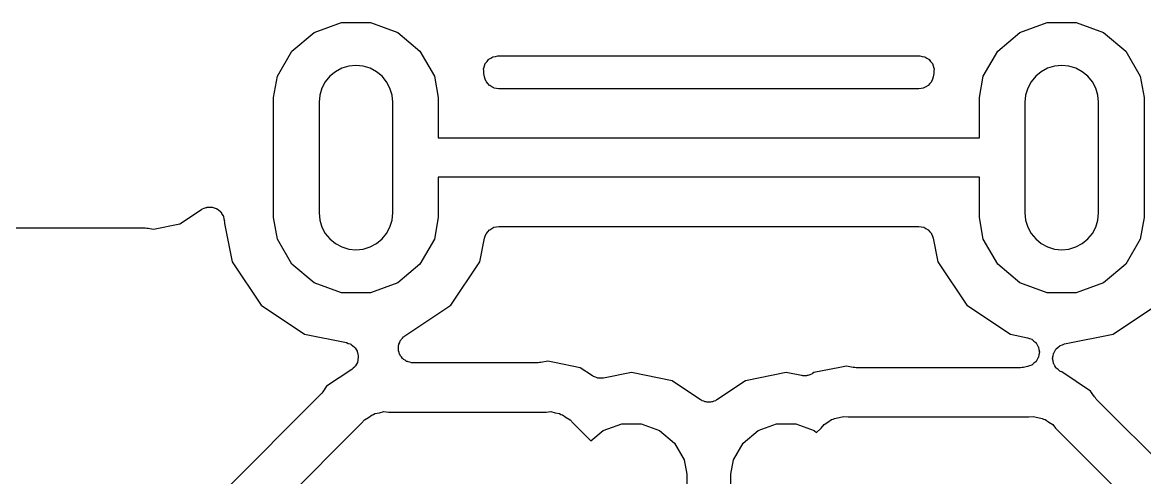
# Model space of a CAD drawing. Extents: x 24 to 196, y -189 to -31.
# Drawn here: x 130.55 to 142.15, y -35.54 to -30.83 of the extents above; entities that cross this region are included whole.
import ezdxf

# ---------------------------------------------------------------- set-up
doc = ezdxf.new("R2010")
doc.units = 0
doc.header["$MEASUREMENT"] = 0
doc.layers.add('BLACK', color=7, linetype='CONTINUOUS')

msp = doc.modelspace()

# ---------------------------------------------------------------- linework, layer by layer
at = {"layer": 'BLACK', "linetype": 'CONTINUOUS'}
for p, q in [((133.563, -30.9357), (133.845, -30.8331)), ((133.845, -30.8331), (134.145, -30.8331)), ((134.145, -30.8331), (134.427, -30.9357)), ((140.858, -30.9357), (141.14, -30.8331)), ((141.14, -30.8331), (141.44, -30.8331)), ((141.44, -30.8331), (141.722, -30.9357)), ((133.333, -31.1286), (133.563, -30.9357)), ((134.427, -30.9357), (134.657, -31.1286)), ((140.628, -31.1286), (140.858, -30.9357)), ((141.722, -30.9357), (141.952, -31.1286)), ((133.183, -31.3884), (133.333, -31.1286)), ((134.657, -31.1286), (134.807, -31.3884)), ((135.389, -31.2017), (135.411, -31.1889)), ((135.411, -31.1889), (135.412, -31.1885)), ((135.412, -31.1885), (135.414, -31.1877)), ((135.414, -31.1877), (135.438, -31.1834)), ((135.438, -31.1834), (135.463, -31.1785)), ((135.463, -31.1785), (135.464, -31.1788)), ((135.464, -31.1788), (135.466, -31.1785)), ((135.466, -31.1785), (139.819, -31.1785)), ((139.819, -31.1785), (139.821, -31.1788)), ((139.821, -31.1788), (139.823, -31.1785)), ((139.823, -31.1785), (139.847, -31.1834)), ((139.847, -31.1834), (139.871, -31.1877)), ((139.871, -31.1877), (139.873, -31.1885)), ((139.873, -31.1885), (139.875, -31.1889)), ((139.875, -31.1889), (139.896, -31.2017)), ((140.478, -31.3884), (140.628, -31.1286)), ((141.952, -31.1286), (142.102, -31.3884)), ((133.849, -31.3066), (133.783, -31.3418)), ((133.921, -31.2849), (133.849, -31.3066)), ((133.995, -31.2776), (133.921, -31.2849)), ((134.069, -31.2849), (133.995, -31.2776)), ((134.141, -31.3066), (134.069, -31.2849)), ((134.207, -31.3418), (134.141, -31.3066)), ((135.315, -31.3077), (135.316, -31.3061)), ((135.316, -31.3325), (135.315, -31.3077)), ((135.316, -31.3044), (135.324, -31.2811)), ((135.316, -31.3061), (135.316, -31.3044)), ((135.324, -31.2811), (135.332, -31.2576)), ((135.332, -31.2576), (135.333, -31.2563)), ((135.333, -31.2563), (135.334, -31.2547)), ((135.334, -31.2547), (135.35, -31.2357)), ((135.35, -31.2357), (135.365, -31.2163)), ((135.365, -31.2163), (135.367, -31.2154)), ((135.367, -31.2154), (135.368, -31.2142)), ((135.368, -31.2142), (135.389, -31.2017)), ((139.896, -31.2017), (139.917, -31.2142)), ((139.917, -31.2142), (139.918, -31.2154)), ((139.918, -31.2154), (139.92, -31.2163)), ((139.92, -31.2163), (139.935, -31.2357)), ((139.935, -31.2357), (139.951, -31.2547)), ((139.951, -31.2547), (139.952, -31.2563)), ((139.952, -31.2563), (139.953, -31.2576)), ((139.953, -31.2576), (139.961, -31.2811)), ((139.961, -31.2811), (139.969, -31.3044)), ((139.969, -31.3044), (139.969, -31.3061)), ((139.969, -31.3061), (139.97, -31.3077)), ((139.97, -31.3077), (139.969, -31.3325)), ((141.144, -31.3066), (141.078, -31.3418)), ((141.216, -31.2849), (141.144, -31.3066)), ((141.29, -31.2776), (141.216, -31.2849)), ((141.364, -31.2849), (141.29, -31.2776)), ((141.436, -31.3066), (141.364, -31.2849)), ((141.502, -31.3418), (141.436, -31.3066)), ((133.144, -31.6095), (133.183, -31.3884)), ((133.726, -31.3892), (133.678, -31.4469)), ((133.783, -31.3418), (133.726, -31.3892)), ((134.265, -31.3892), (134.207, -31.3418)), ((134.312, -31.4469), (134.265, -31.3892)), ((134.807, -31.3884), (134.846, -31.6095)), ((135.316, -31.3574), (135.316, -31.3325)), ((135.316, -31.3589), (135.316, -31.3574)), ((135.316, -31.3606), (135.316, -31.3589)), ((135.323, -31.3962), (135.316, -31.3606)), ((135.332, -31.4193), (135.323, -31.3962)), ((135.341, -31.4427), (135.332, -31.4193)), ((139.953, -31.4193), (139.944, -31.4427)), ((139.962, -31.3962), (139.953, -31.4193)), ((139.969, -31.3606), (139.962, -31.3962)), ((139.969, -31.3325), (139.969, -31.3574)), ((139.969, -31.3574), (139.969, -31.3589)), ((139.969, -31.3589), (139.969, -31.3606)), ((140.439, -31.6095), (140.478, -31.3884)), ((141.021, -31.3892), (140.973, -31.4469)), ((141.078, -31.3418), (141.021, -31.3892)), ((141.559, -31.3892), (141.502, -31.3418)), ((141.607, -31.4469), (141.559, -31.3892)), ((142.102, -31.3884), (142.141, -31.6095)), ((133.643, -31.5128), (133.621, -31.5842)), ((133.678, -31.4469), (133.643, -31.5128)), ((134.347, -31.5128), (134.312, -31.4469)), ((134.369, -31.5842), (134.347, -31.5128)), ((135.342, -31.4439), (135.341, -31.4427)), ((135.343, -31.4455), (135.342, -31.4439)), ((135.359, -31.4642), (135.343, -31.4455)), ((135.375, -31.4832), (135.359, -31.4642)), ((135.376, -31.484), (135.375, -31.4832)), ((135.378, -31.4853), (135.376, -31.484)), ((135.399, -31.4973), (135.378, -31.4853)), ((135.421, -31.5097), (135.399, -31.4973)), ((135.422, -31.51), (135.421, -31.5097)), ((135.424, -31.5108), (135.422, -31.51)), ((135.448, -31.5146), (135.424, -31.5108)), ((135.473, -31.5189), (135.448, -31.5146)), ((139.812, -31.5189), (135.473, -31.5189)), ((139.837, -31.5145), (139.812, -31.5189)), ((139.861, -31.5108), (139.837, -31.5145)), ((139.863, -31.51), (139.861, -31.5108)), ((139.864, -31.5097), (139.863, -31.51)), ((139.886, -31.4973), (139.864, -31.5097)), ((139.908, -31.4853), (139.886, -31.4973)), ((139.909, -31.484), (139.908, -31.4853)), ((139.91, -31.4832), (139.909, -31.484)), ((139.926, -31.4642), (139.91, -31.4832)), ((139.943, -31.4455), (139.926, -31.4642)), ((139.944, -31.4427), (139.943, -31.4439)), ((139.943, -31.4439), (139.943, -31.4455)), ((140.938, -31.5128), (140.916, -31.5842)), ((140.973, -31.4469), (140.938, -31.5128)), ((141.642, -31.5128), (141.607, -31.4469)), ((141.664, -31.5842), (141.642, -31.5128)), ((133.144, -32.8506), (133.144, -31.6095)), ((133.621, -31.5842), (133.614, -31.6586)), ((133.614, -31.6586), (133.614, -32.8016)), ((134.376, -31.6586), (134.369, -31.5842)), ((134.376, -32.8016), (134.376, -31.6586)), ((134.846, -31.6095), (134.846, -32.0269)), ((140.439, -32.0269), (140.439, -31.6095)), ((140.916, -31.5842), (140.909, -31.6586)), ((140.909, -31.6586), (140.909, -32.8016)), ((141.671, -31.6586), (141.664, -31.5842)), ((141.671, -32.8016), (141.671, -31.6586)), ((142.141, -31.6095), (142.141, -32.8506)), ((134.846, -32.0269), (140.439, -32.0269)), ((140.439, -32.4333), (134.846, -32.4333)), ((134.846, -32.4333), (134.846, -32.8506)), ((140.439, -32.8506), (140.439, -32.4333)), ((132.175, -32.916), (132.399, -32.766)), ((132.399, -32.766), (132.404, -32.764)), ((132.404, -32.764), (132.408, -32.7607)), ((132.408, -32.7607), (132.428, -32.7534)), ((132.428, -32.7534), (132.448, -32.7447)), ((132.448, -32.7447), (132.453, -32.7444)), ((132.453, -32.7444), (132.457, -32.7426)), ((132.457, -32.7426), (132.479, -32.7426)), ((132.479, -32.7426), (132.5, -32.7412)), ((132.5, -32.7412), (132.505, -32.7426)), ((132.505, -32.7426), (132.51, -32.7426)), ((132.51, -32.7426), (132.531, -32.75)), ((132.531, -32.75), (132.551, -32.756)), ((132.551, -32.756), (132.555, -32.759)), ((132.555, -32.759), (132.56, -32.7607)), ((132.56, -32.7607), (132.577, -32.7746)), ((132.577, -32.7746), (132.594, -32.7873)), ((132.594, -32.7873), (132.597, -32.7915)), ((132.597, -32.7915), (132.601, -32.7948)), ((132.601, -32.7948), (132.611, -32.8134)), ((132.611, -32.8134), (132.623, -32.8313)), ((133.614, -32.8016), (133.621, -32.8759)), ((134.369, -32.8759), (134.376, -32.8016)), ((140.909, -32.8016), (140.916, -32.8759)), ((141.664, -32.8759), (141.671, -32.8016)), ((131.902, -32.9702), (132.175, -32.916)), ((132.623, -32.8313), (132.625, -32.8362)), ((132.625, -32.8362), (132.627, -32.8406)), ((132.627, -32.8406), (132.631, -32.8618)), ((132.631, -32.8618), (132.636, -32.8827)), ((132.636, -32.8827), (132.635, -32.8878)), ((132.635, -32.8878), (132.636, -32.8927)), ((132.636, -32.8927), (132.636, -32.91)), ((132.636, -32.91), (132.715, -33.3064)), ((133.183, -33.0717), (133.144, -32.8506)), ((133.621, -32.8759), (133.643, -32.9474)), ((134.347, -32.9474), (134.369, -32.8759)), ((134.846, -32.8506), (134.807, -33.0717)), ((140.478, -33.0717), (140.439, -32.8506)), ((140.916, -32.8759), (140.938, -32.9474)), ((141.642, -32.9474), (141.664, -32.8759)), ((142.141, -32.8506), (142.102, -33.0717)), ((122.504, -32.9565), (131.818, -32.9565)), ((131.818, -32.9565), (131.833, -32.9591)), ((131.833, -32.9591), (131.848, -32.9594)), ((131.848, -32.9594), (131.902, -32.9702)), ((133.643, -32.9474), (133.678, -33.0132)), ((133.678, -33.0132), (133.726, -33.071)), ((134.265, -33.071), (134.312, -33.0132)), ((134.312, -33.0132), (134.347, -32.9474)), ((135.323, -33.0639), (135.332, -33.0408)), ((135.332, -33.0408), (135.341, -33.0175)), ((135.341, -33.0175), (135.342, -33.0162)), ((135.342, -33.0162), (135.343, -33.0146)), ((135.343, -33.0146), (135.359, -32.9959)), ((135.359, -32.9959), (135.375, -32.9769)), ((135.375, -32.9769), (135.376, -32.9761)), ((135.376, -32.9761), (135.378, -32.9748)), ((135.378, -32.9748), (135.399, -32.9629)), ((135.399, -32.9629), (135.421, -32.9505)), ((135.421, -32.9505), (135.422, -32.9502)), ((135.422, -32.9502), (135.424, -32.9493)), ((135.424, -32.9493), (135.448, -32.9456)), ((135.448, -32.9456), (135.473, -32.9413)), ((135.473, -32.9413), (139.812, -32.9413)), ((139.812, -32.9413), (139.837, -32.9456)), ((139.837, -32.9456), (139.861, -32.9493)), ((139.861, -32.9493), (139.863, -32.9502)), ((139.863, -32.9502), (139.864, -32.9505)), ((139.864, -32.9505), (139.886, -32.9629)), ((139.886, -32.9629), (139.908, -32.9748)), ((139.908, -32.9748), (139.909, -32.9761)), ((139.909, -32.9761), (139.91, -32.9769)), ((139.91, -32.9769), (139.926, -32.9959)), ((139.926, -32.9959), (139.943, -33.0146)), ((139.943, -33.0146), (139.943, -33.0162)), ((139.943, -33.0162), (139.944, -33.0175)), ((139.944, -33.0175), (139.953, -33.0408)), ((139.953, -33.0408), (139.962, -33.0639)), ((140.938, -32.9474), (140.973, -33.0132)), ((140.973, -33.0132), (141.021, -33.071)), ((141.559, -33.071), (141.607, -33.0132)), ((141.607, -33.0132), (141.642, -32.9474)), ((133.333, -33.3315), (133.183, -33.0717)), ((133.726, -33.071), (133.783, -33.1183)), ((133.783, -33.1183), (133.849, -33.1536)), ((133.849, -33.1536), (133.921, -33.1752)), ((134.069, -33.1752), (134.141, -33.1536)), ((134.141, -33.1536), (134.207, -33.1183)), ((134.207, -33.1183), (134.265, -33.071)), ((134.807, -33.0717), (134.657, -33.3315)), ((135.275, -33.3064), (135.323, -33.0639)), ((139.962, -33.0639), (140.01, -33.3064)), ((140.628, -33.3315), (140.478, -33.0717)), ((141.021, -33.071), (141.078, -33.1183)), ((141.078, -33.1183), (141.144, -33.1536)), ((141.144, -33.1536), (141.216, -33.1752)), ((141.364, -33.1752), (141.436, -33.1536)), ((141.436, -33.1536), (141.502, -33.1183)), ((141.502, -33.1183), (141.559, -33.071)), ((142.102, -33.0717), (141.952, -33.3315)), ((133.921, -33.1752), (133.995, -33.1826)), ((133.995, -33.1826), (134.069, -33.1752)), ((141.216, -33.1752), (141.29, -33.1826)), ((141.29, -33.1826), (141.364, -33.1752)), ((132.715, -33.3064), (133.015, -33.7559)), ((133.563, -33.5244), (133.333, -33.3315)), ((134.657, -33.3315), (134.427, -33.5244)), ((134.975, -33.7559), (135.275, -33.3064)), ((140.01, -33.3064), (140.31, -33.7559)), ((140.858, -33.5244), (140.628, -33.3315)), ((141.952, -33.3315), (141.722, -33.5244)), ((133.845, -33.6271), (133.563, -33.5244)), ((134.145, -33.6271), (133.845, -33.6271)), ((134.427, -33.5244), (134.145, -33.6271)), ((141.14, -33.6271), (140.858, -33.5244)), ((141.44, -33.6271), (141.14, -33.6271)), ((141.722, -33.5244), (141.44, -33.6271)), ((133.015, -33.7559), (133.465, -34.0562)), ((134.501, -34.0723), (134.975, -33.7559)), ((140.31, -33.7559), (140.76, -34.0562)), ((141.82, -34.0562), (142.27, -33.7559)), ((133.465, -34.0562), (133.898, -34.1423)), ((134.463, -34.1089), (134.476, -34.0963)), ((134.476, -34.0963), (134.488, -34.0823)), ((134.488, -34.0823), (134.495, -34.0781)), ((134.495, -34.0781), (134.501, -34.0723)), ((140.76, -34.0562), (140.936, -34.0913)), ((140.936, -34.0913), (140.958, -34.0997)), ((141.319, -34.1559), (141.82, -34.0562)), ((133.898, -34.1423), (133.916, -34.1495)), ((133.916, -34.1495), (133.935, -34.1551)), ((133.935, -34.1551), (133.941, -34.159)), ((133.941, -34.159), (133.947, -34.1615)), ((133.947, -34.1615), (133.962, -34.1746)), ((133.962, -34.1746), (133.978, -34.1864)), ((133.978, -34.1864), (133.982, -34.192)), ((133.982, -34.192), (133.987, -34.1964)), ((133.987, -34.1964), (133.996, -34.2138)), ((134.434, -34.209), (134.436, -34.1908)), ((134.436, -34.2171), (134.434, -34.209)), ((134.436, -34.1725), (134.439, -34.1647)), ((134.436, -34.1908), (134.436, -34.1725)), ((134.439, -34.1647), (134.44, -34.1564)), ((134.44, -34.1564), (134.448, -34.14)), ((134.448, -34.14), (134.454, -34.1228)), ((134.454, -34.1228), (134.459, -34.1164)), ((134.459, -34.1164), (134.463, -34.1089)), ((140.958, -34.0997), (140.98, -34.1071)), ((140.98, -34.1071), (140.982, -34.1092)), ((140.982, -34.1092), (140.985, -34.1105)), ((140.985, -34.1105), (141.003, -34.1258)), ((141.003, -34.1258), (141.021, -34.1403)), ((141.021, -34.1403), (141.023, -34.1431)), ((141.023, -34.1431), (141.025, -34.1454)), ((141.025, -34.1454), (141.036, -34.1657)), ((141.036, -34.1657), (141.048, -34.1855)), ((141.048, -34.1855), (141.049, -34.1888)), ((141.049, -34.1888), (141.051, -34.1918)), ((141.051, -34.1918), (141.054, -34.2147)), ((141.219, -34.2303), (141.23, -34.21)), ((141.23, -34.21), (141.232, -34.2078)), ((141.232, -34.2078), (141.234, -34.2049)), ((141.234, -34.2049), (141.252, -34.1904)), ((141.252, -34.1904), (141.27, -34.1751)), ((141.27, -34.1751), (141.273, -34.1739)), ((141.273, -34.1739), (141.275, -34.1718)), ((141.275, -34.1718), (141.297, -34.1643)), ((141.297, -34.1643), (141.319, -34.1559)), ((133.996, -34.2138), (134.007, -34.2304)), ((134.007, -34.2304), (134.009, -34.2369)), ((134.009, -34.2369), (134.012, -34.2428)), ((134.012, -34.2428), (134.015, -34.2625)), ((134.016, -34.3146), (134.014, -34.3344)), ((134.015, -34.2625), (134.02, -34.2818)), ((134.02, -34.2951), (134.016, -34.3146)), ((134.02, -34.2818), (134.019, -34.2885)), ((134.019, -34.2885), (134.02, -34.2951)), ((134.436, -34.2255), (134.436, -34.2171)), ((134.442, -34.2426), (134.436, -34.2255)), ((134.447, -34.2604), (134.442, -34.2426)), ((134.451, -34.2673), (134.447, -34.2604)), ((134.454, -34.2752), (134.451, -34.2673)), ((134.466, -34.2892), (134.454, -34.2752)), ((134.476, -34.3044), (134.466, -34.2892)), ((134.483, -34.3093), (134.476, -34.3044)), ((134.488, -34.3157), (134.483, -34.3093)), ((134.504, -34.3249), (134.488, -34.3157)), ((134.519, -34.3357), (134.504, -34.3249)), ((141.036, -34.3158), (141.025, -34.3361)), ((141.048, -34.296), (141.036, -34.3158)), ((141.049, -34.2927), (141.048, -34.296)), ((141.051, -34.2897), (141.049, -34.2927)), ((141.054, -34.2668), (141.051, -34.2897)), ((141.054, -34.2147), (141.059, -34.2374)), ((141.059, -34.2441), (141.054, -34.2668)), ((141.059, -34.2374), (141.058, -34.2408)), ((141.058, -34.2408), (141.059, -34.2441)), ((141.196, -34.3021), (141.201, -34.2793)), ((141.197, -34.3054), (141.196, -34.3021)), ((141.196, -34.3087), (141.197, -34.3054)), ((141.201, -34.3315), (141.196, -34.3087)), ((141.201, -34.2793), (141.204, -34.2564)), ((141.204, -34.2564), (141.206, -34.2535)), ((141.206, -34.2535), (141.207, -34.2502)), ((141.207, -34.2502), (141.219, -34.2303)), ((133.953, -34.4185), (133.692, -34.5924)), ((133.967, -34.4047), (133.953, -34.4185)), ((133.983, -34.3923), (133.967, -34.4047)), ((133.986, -34.3865), (133.983, -34.3923)), ((133.991, -34.3819), (133.986, -34.3865)), ((134, -34.364), (133.991, -34.3819)), ((134.01, -34.347), (134, -34.364)), ((134.011, -34.3404), (134.01, -34.347)), ((134.014, -34.3344), (134.011, -34.3404)), ((134.527, -34.338), (134.519, -34.3357)), ((134.534, -34.3422), (134.527, -34.338)), ((134.552, -34.3454), (134.534, -34.3422)), ((134.569, -34.3505), (134.552, -34.3454)), ((134.578, -34.3499), (134.569, -34.3505)), ((134.586, -34.3514), (134.578, -34.3499)), ((135.877, -34.3514), (134.586, -34.3514)), ((135.891, -34.3488), (135.877, -34.3514)), ((135.906, -34.3485), (135.891, -34.3488)), ((135.977, -34.3345), (135.906, -34.3485)), ((136.047, -34.3485), (135.977, -34.3345)), ((136.314, -34.4015), (136.047, -34.3485)), ((136.047, -34.3485), (136.047, -34.3485)), ((136.44, -34.4862), (136.314, -34.4015)), ((138.995, -34.3985), (138.728, -34.4515)), ((139.065, -34.3845), (138.995, -34.3985)), ((138.995, -34.3985), (138.995, -34.3985)), ((139.135, -34.3985), (139.065, -34.3845)), ((139.15, -34.3988), (139.135, -34.3985)), ((139.165, -34.4014), (139.15, -34.3988)), ((140.865, -34.4014), (139.165, -34.4014)), ((140.88, -34.3988), (140.865, -34.4014)), ((140.895, -34.3985), (140.88, -34.3988)), ((140.936, -34.3902), (140.895, -34.3985)), ((140.958, -34.3818), (140.936, -34.3902)), ((140.98, -34.3744), (140.958, -34.3818)), ((140.982, -34.3723), (140.98, -34.3744)), ((140.985, -34.371), (140.982, -34.3723)), ((141.003, -34.3557), (140.985, -34.371)), ((141.021, -34.3412), (141.003, -34.3557)), ((141.023, -34.3384), (141.021, -34.3412)), ((141.025, -34.3361), (141.023, -34.3384)), ((141.204, -34.3544), (141.201, -34.3315)), ((141.206, -34.3573), (141.204, -34.3544)), ((141.207, -34.3606), (141.206, -34.3573)), ((141.219, -34.3805), (141.207, -34.3606)), ((141.23, -34.4008), (141.219, -34.3805)), ((141.232, -34.403), (141.23, -34.4008)), ((141.234, -34.4059), (141.232, -34.403)), ((141.252, -34.4204), (141.234, -34.4059)), ((141.27, -34.4357), (141.252, -34.4204)), ((141.273, -34.4369), (141.27, -34.4357)), ((141.275, -34.439), (141.273, -34.4369)), ((141.291, -34.4445), (141.275, -34.439)), ((141.588, -34.6424), (141.291, -34.4445)), ((136.447, -34.4889), (136.44, -34.4862)), ((136.452, -34.4931), (136.447, -34.4889)), ((136.471, -34.4995), (136.452, -34.4931)), ((136.489, -34.5075), (136.471, -34.4995)), ((136.496, -34.5079), (136.489, -34.5075)), ((136.502, -34.5101), (136.496, -34.5079)), ((136.522, -34.5097), (136.502, -34.5101)), ((136.542, -34.511), (136.522, -34.5097)), ((136.548, -34.5091), (136.542, -34.511)), ((136.555, -34.5089), (136.548, -34.5091)), ((136.843, -34.4517), (136.555, -34.5089)), ((137.264, -34.5355), (136.843, -34.4517)), ((137.558, -34.7321), (137.264, -34.5355)), ((138.022, -34.5355), (137.727, -34.7321)), ((138.443, -34.4517), (138.022, -34.5355)), ((138.6, -34.4831), (138.443, -34.4517)), ((138.607, -34.4832), (138.6, -34.4831)), ((138.614, -34.4851), (138.607, -34.4832)), ((138.633, -34.4838), (138.614, -34.4851)), ((138.653, -34.4843), (138.633, -34.4838)), ((138.66, -34.4821), (138.653, -34.4843)), ((138.666, -34.4817), (138.66, -34.4821)), ((138.685, -34.4736), (138.666, -34.4817)), ((138.703, -34.4672), (138.685, -34.4736)), ((138.709, -34.463), (138.703, -34.4672)), ((138.715, -34.4603), (138.709, -34.463)), ((138.728, -34.4515), (138.715, -34.4603)), ((133.634, -34.6751), (132.625, -35.6836)), ((133.642, -34.6628), (133.634, -34.6751)), ((133.653, -34.652), (133.642, -34.6628)), ((133.692, -34.5924), (133.653, -34.652)), ((141.627, -34.702), (141.588, -34.6424)), ((137.567, -34.7362), (137.558, -34.7321)), ((137.575, -34.7421), (137.567, -34.7362)), ((137.591, -34.7467), (137.575, -34.7421)), ((137.606, -34.7534), (137.591, -34.7467)), ((137.616, -34.7541), (137.606, -34.7534)), ((137.626, -34.7569), (137.616, -34.7541)), ((137.643, -34.7558), (137.626, -34.7569)), ((137.659, -34.7569), (137.643, -34.7558)), ((137.669, -34.7541), (137.659, -34.7569)), ((137.679, -34.7534), (137.669, -34.7541)), ((137.694, -34.7467), (137.679, -34.7534)), ((137.71, -34.7421), (137.694, -34.7467)), ((137.718, -34.7362), (137.71, -34.7421)), ((137.727, -34.7321), (137.718, -34.7362)), ((141.638, -34.7128), (141.627, -34.702)), ((141.646, -34.7251), (141.638, -34.7128)), ((142.505, -35.5836), (141.646, -34.7251)), ((134.124, -34.9148), (134.162, -34.8877)), ((134.162, -34.8877), (134.178, -34.8836)), ((134.178, -34.8836), (134.192, -34.8757)), ((134.192, -34.8757), (134.238, -34.8675)), ((134.238, -34.8675), (134.284, -34.8553)), ((134.284, -34.8553), (134.331, -34.8594)), ((134.331, -34.8594), (135.961, -34.8594)), ((135.961, -34.8594), (136.008, -34.8553)), ((136.008, -34.8553), (136.054, -34.8675)), ((136.054, -34.8675), (136.1, -34.8757)), ((136.1, -34.8757), (136.114, -34.8836)), ((136.114, -34.8836), (136.129, -34.8877)), ((136.129, -34.8877), (136.168, -34.9148)), ((138.988, -34.9175), (139.034, -34.9053)), ((139.034, -34.9053), (139.081, -34.9094)), ((140.949, -34.9094), (140.996, -34.9053)), ((140.996, -34.9053), (141.042, -34.9175)), ((132.925, -36.1026), (134.053, -34.9745)), ((134.053, -34.9745), (134.083, -34.9384)), ((134.083, -34.9384), (134.124, -34.9148)), ((136.168, -34.9148), (136.209, -34.9384)), ((136.209, -34.9384), (136.239, -34.9745)), ((136.239, -34.9745), (136.423, -35.1583)), ((136.552, -35.0498), (136.742, -34.9809)), ((136.742, -34.9809), (136.943, -34.9809)), ((136.943, -34.9809), (137.133, -35.0498)), ((138.153, -35.0498), (138.342, -34.9809)), ((138.342, -34.9809), (138.543, -34.9809)), ((138.543, -34.9809), (138.733, -35.0498)), ((138.803, -35.0245), (138.833, -34.9884)), ((138.833, -34.9884), (138.874, -34.9648)), ((138.874, -34.9648), (138.912, -34.9377)), ((138.912, -34.9377), (138.928, -34.9336)), ((138.928, -34.9336), (138.942, -34.9257)), ((138.942, -34.9257), (138.988, -34.9175)), ((139.081, -34.9094), (140.949, -34.9094)), ((141.042, -34.9175), (141.088, -34.9257)), ((141.088, -34.9257), (141.102, -34.9336)), ((141.102, -34.9336), (141.118, -34.9377)), ((141.118, -34.9377), (141.156, -34.9648)), ((141.156, -34.9648), (141.197, -34.9884)), ((141.197, -34.9884), (141.227, -35.0245)), ((136.423, -35.1583), (136.552, -35.0498)), ((137.133, -35.0498), (137.287, -35.1794)), ((137.998, -35.1794), (138.153, -35.0498)), ((138.733, -35.0498), (138.757, -35.0701)), ((138.757, -35.0701), (138.803, -35.0245)), ((141.227, -35.0245), (142.205, -36.0026)), ((137.287, -35.1794), (137.388, -35.3539)), ((137.897, -35.3539), (137.998, -35.1794)), ((137.388, -35.3539), (137.414, -35.5024)), ((137.871, -35.5024), (137.897, -35.3539)), ((137.414, -35.5024), (137.414, -36.1104)), ((137.871, -36.1104), (137.871, -35.5024))]:
    msp.add_line(p, q, dxfattribs=at)

doc.saveas('drawing.dxf')
